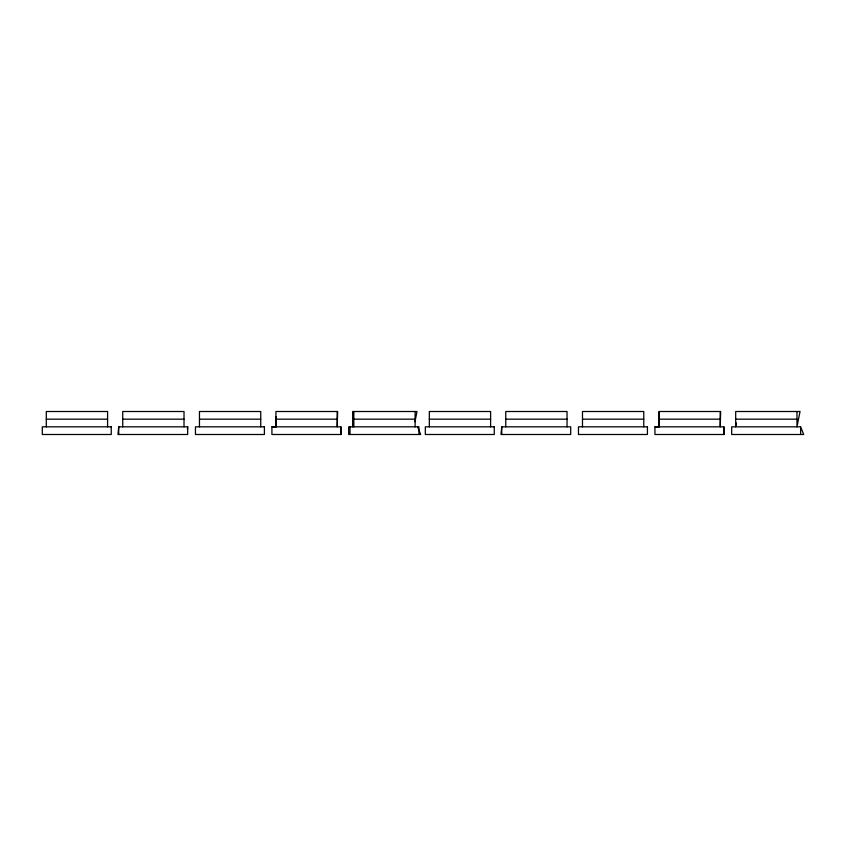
<?xml version="1.0" encoding="UTF-8"?>
<svg xmlns="http://www.w3.org/2000/svg" width="846" height="846" viewBox="0 0 846 846"><rect width="100%" height="100%" fill="white"/><g stroke="black" fill="none" stroke-linecap="round" stroke-linejoin="round"><path stroke-width="1.27" d="M276.208 416.613L275.923 426.828L275.923 411.505L337.639 411.505L337.205 426.828L337.205 411.505M659.383 411.505L658.939 426.828L658.939 411.505L720.665 411.505L720.232 426.828L720.232 411.505M118.726 426.828L117.964 434.495L187.675 434.495L187.675 426.828L118.726 426.828L118.726 434.495M187.421 429.387L187.675 426.828M501.752 426.828L500.991 434.495L570.701 434.495L570.701 426.828L501.752 426.828L501.752 434.495M353.173 424.28L352.666 426.828L352.666 411.505L417.015 411.505L414.974 421.72M736.454 423L735.692 426.828L735.692 411.505L800.041 411.505L796.974 426.828L796.974 411.505M46.297 419.172L107.579 419.172M122.723 419.172L184.016 419.172M199.455 419.172L260.737 419.172M275.923 419.172L337.205 419.172M353.829 419.172L415.111 419.172M429.324 419.172L490.606 419.172M505.749 419.172L567.042 419.172M582.482 419.172L643.764 419.172M658.939 419.172L720.232 419.172M735.692 419.172L796.974 419.172M271.915 426.828L340.864 426.828L341.308 434.495L271.915 434.495L271.915 426.828L275.849 427.262M654.941 426.828L723.89 426.828L724.324 434.495L654.941 434.495L654.941 426.828L658.875 427.262M800.633 426.828L731.695 426.828L731.695 434.495L803.7 434.495L800.633 426.828L800.633 434.495M417.607 426.828L420.674 434.495L348.668 434.495L348.668 426.828L418.95 426.828L418.95 434.495M723.89 426.828L723.89 434.495M643.764 426.828L643.764 411.505L582.482 411.505L582.482 426.828M567.042 426.828L567.042 411.505L505.749 411.505L505.749 426.828M490.606 426.828L490.606 411.505L429.324 411.505L429.324 426.828M415.111 411.505L415.111 426.828M353.829 411.505L353.829 426.828M350.001 426.828L350.001 434.495M340.864 426.828L340.864 434.495M260.737 426.828L260.737 411.505L199.455 411.505L199.455 426.828M184.016 426.828L184.016 411.505L122.723 411.505L122.723 426.828M107.579 426.828L107.579 411.505L46.297 411.505L46.297 426.828M111.249 426.828L42.3 426.828L42.3 434.495L111.249 434.495L111.249 426.828M264.396 426.828L195.447 426.828L195.447 434.495L264.396 434.495L264.396 426.828M494.265 426.828L425.327 426.828L425.327 434.495L494.265 434.495L494.265 426.828M647.423 426.828L578.474 426.828L578.474 434.495L647.423 434.495L647.423 426.828"/></g></svg>
